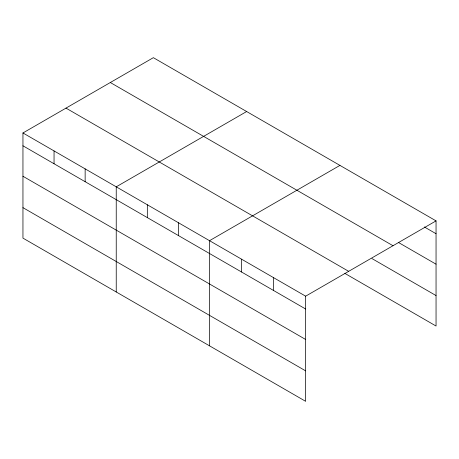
<?xml version="1.0" encoding="UTF-8"?>
<svg xmlns="http://www.w3.org/2000/svg" width="459" height="459" viewBox="0 0 459 459"><rect width="100%" height="100%" fill="white"/><g stroke="black" fill="none" stroke-linecap="round" stroke-linejoin="round"><path stroke-width="0.69" d="M22.95 132.967L305.642 296.175L305.642 401.327L22.95 238.118L22.95 132.967L153.358 57.673L436.05 220.882L436.05 326.033L344.864 273.392M246.649 111.531L116.236 186.824L116.236 291.976M339.935 165.395L209.528 240.682L209.528 345.834M305.642 296.175L436.05 220.882M424.346 226.958L436.05 233.717M398.464 242.484L436.05 264.183M110.326 82.522L393.013 245.731M371.974 258.578L436.05 295.567M65.987 108.117L348.674 271.332M22.95 145.796L305.642 309.005M22.95 176.262L305.642 339.471M22.95 207.652L305.642 370.861M273.604 277.678L273.604 290.507M241.566 259.18L241.566 272.009M178.431 222.73L178.431 235.559M147.333 204.777L147.333 217.606M85.144 168.872L85.144 181.701M54.047 150.919L54.047 163.748"/></g></svg>
